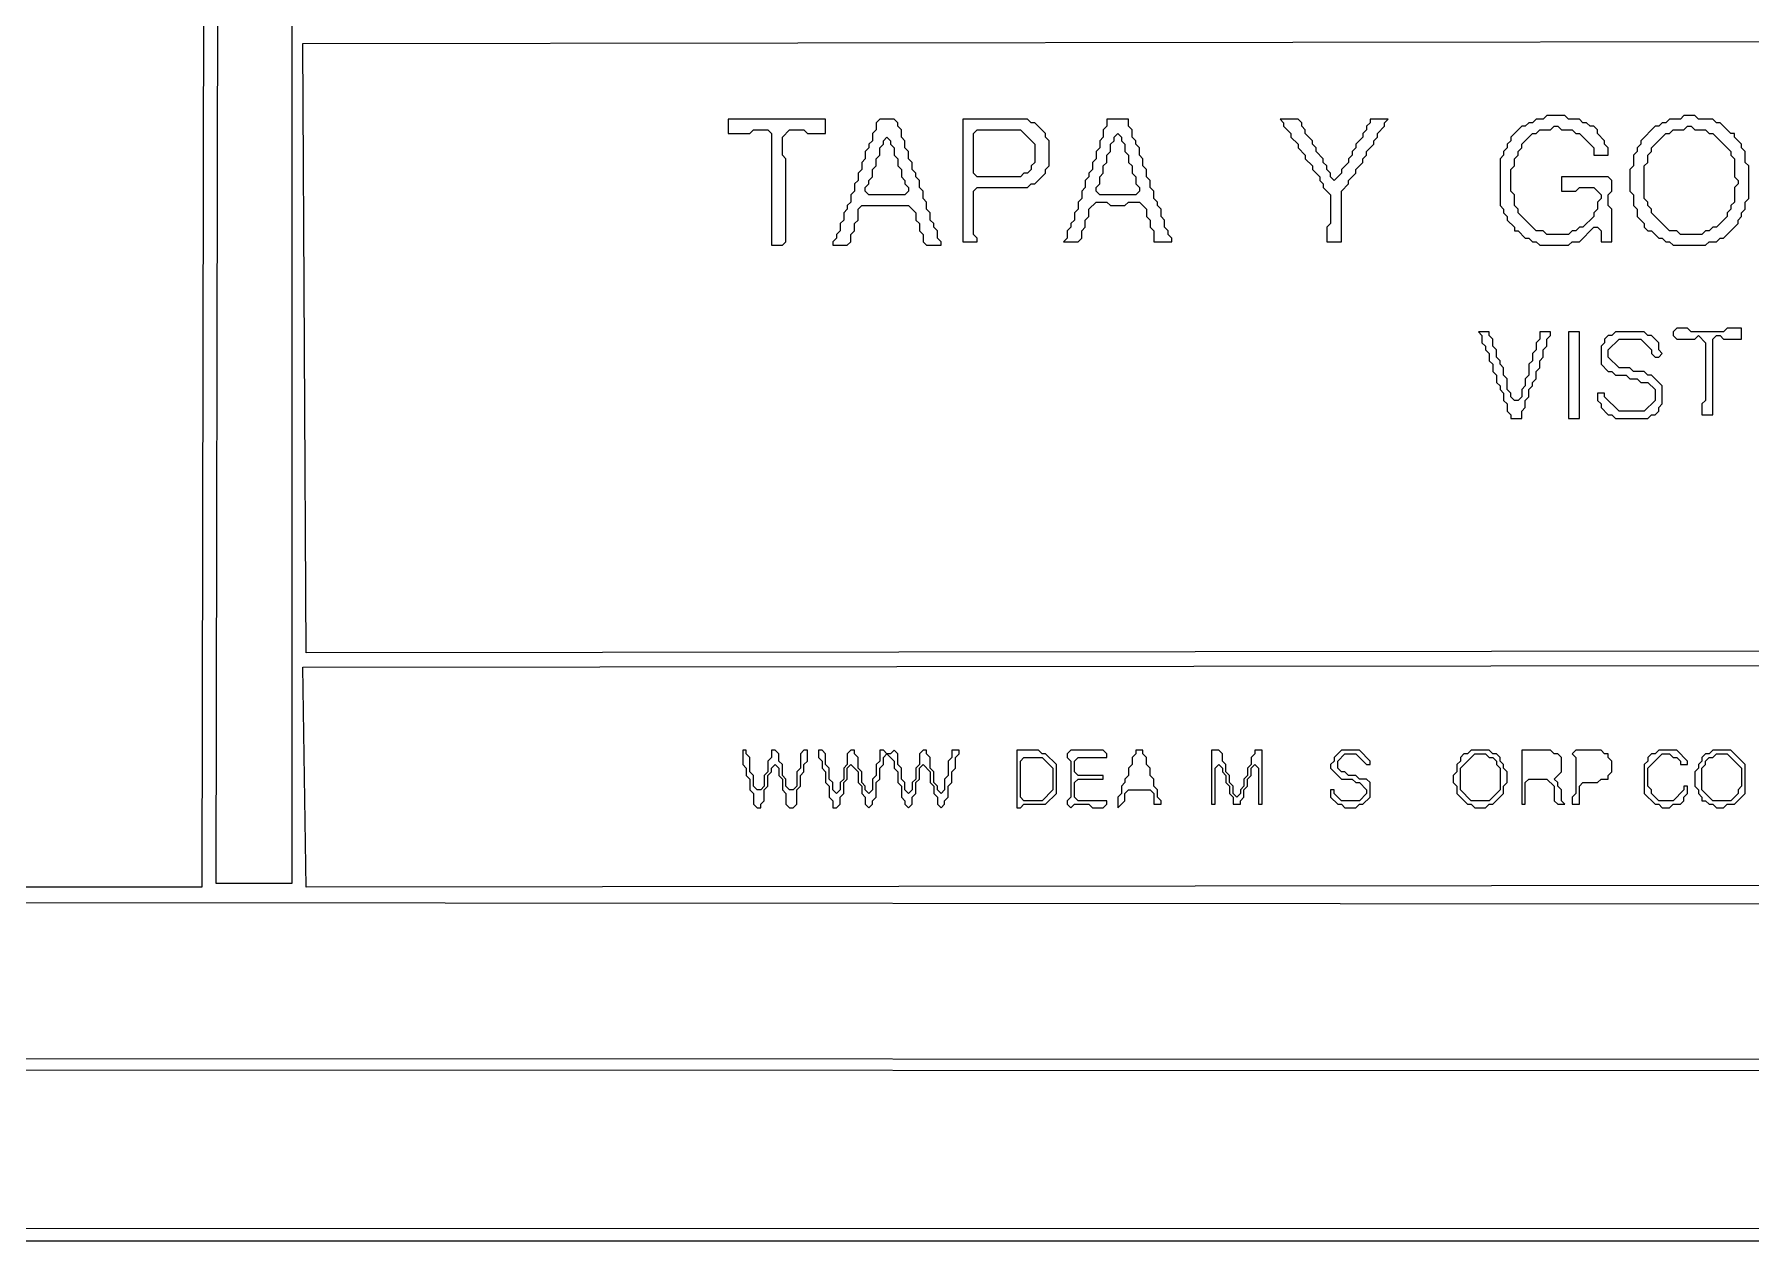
# Model space of a CAD drawing. Extents: x 17 to 323, y -435 to -5.
# Drawn here: x 201.36 to 248.95, y -434.9 to -401.45 of the extents above; entities that cross this region are included whole.
import ezdxf

# ---------------------------------------------------------------- set-up
doc = ezdxf.new("R2010")
doc.units = 0

msp = doc.modelspace()

# ---------------------------------------------------------------- linework, layer by layer
at = {"layer": 'CONTOURS'}
for p, q in [((206.1, -375), (206, -425.1)), ((206.4, -425), (206.5, -375.3)), ((208.5, -377.4), (208.5, -425)), ((208.8, -401.7), (291.3, -401.6)), ((208.9, -418.6), (208.8, -401.7)), ((220.6, -403.8), (220.6, -404.2)), ((223.3, -403.8), (220.6, -403.8)), ((223.3, -404.2), (223.3, -403.8)), ((224.8, -403.8), (224.7, -403.9)), ((224.7, -403.9), (224.7, -404.1)), ((225.2, -403.8), (224.8, -403.8)), ((225.3, -403.9), (225.2, -403.8)), ((225.3, -404), (225.3, -403.9)), ((225.4, -404.1), (225.3, -404)), ((228.9, -403.8), (227.1, -403.8)), ((227.1, -403.8), (227.1, -407.2)), ((229, -403.9), (228.9, -403.8)), ((229.1, -403.9), (229, -403.9)), ((229.4, -404.2), (229.1, -403.9)), ((231.1, -404), (231, -404.1)), ((231.1, -403.8), (231.1, -404)), ((231.7, -403.8), (231.1, -403.8)), ((231.7, -404), (231.7, -403.8)), ((231.8, -404.1), (231.7, -404)), ((235.9, -403.8), (236, -403.9)), ((236.4, -403.8), (235.9, -403.8)), ((236, -403.9), (236, -404)), ((236, -404), (236.2, -404.2)), ((236.5, -403.9), (236.4, -403.8)), ((236.5, -404), (236.5, -403.9)), ((236.6, -404.1), (236.5, -404)), ((238.4, -403.9), (238.3, -404)), ((238.3, -404), (238.3, -404.1)), ((238.9, -403.8), (238.4, -403.8)), ((238.4, -403.8), (238.4, -403.9)), ((238.6, -404.2), (238.8, -404)), ((238.8, -403.9), (238.9, -403.8)), ((238.8, -404), (238.8, -403.9)), ((242.6, -404), (242.3, -404.3)), ((242.7, -404), (242.6, -404)), ((242.8, -403.9), (242.7, -404)), ((242.9, -403.9), (242.8, -403.9)), ((243, -403.8), (242.9, -403.9)), ((243.2, -403.8), (243, -403.8)), ((243.3, -403.7), (243.2, -403.8)), ((243.8, -403.7), (243.3, -403.7)), ((243.4, -404.1), (243.5, -404)), ((243.5, -404), (243.6, -404)), ((243.6, -404), (243.7, -404.1)), ((243.9, -403.8), (243.8, -403.7)), ((244.2, -403.8), (243.9, -403.8)), ((244.3, -403.9), (244.2, -403.8)), ((244.4, -403.9), (244.3, -403.9)), ((244.5, -404), (244.4, -403.9)), ((244.6, -404), (244.5, -404)), ((244.7, -404.1), (244.6, -404)), ((246.3, -404), (245.9, -404.4)), ((246.4, -404), (246.3, -404)), ((246.5, -403.9), (246.4, -404)), ((246.6, -403.9), (246.5, -403.9)), ((246.7, -403.8), (246.6, -403.9)), ((247, -403.8), (246.7, -403.8)), ((247.1, -403.7), (247, -403.8)), ((247.4, -403.7), (247.1, -403.7)), ((247.1, -404.1), (247.2, -404)), ((247.2, -404), (247.3, -404)), ((247.3, -404), (247.4, -404.1)), ((247.5, -403.8), (247.4, -403.7)), ((247.9, -403.8), (247.5, -403.8)), ((248, -403.9), (247.9, -403.8)), ((248.1, -403.9), (248, -403.9)), ((248.4, -404.2), (248.1, -403.9)), ((220.6, -404.2), (221.2, -404.2)), ((221.2, -404.2), (221.3, -404.1)), ((221.3, -404.1), (221.7, -404.1)), ((221.7, -404.1), (221.8, -404.2)), ((221.8, -404.2), (221.8, -407.3)), ((222.1, -404.3), (222.3, -404.1)), ((222.1, -404.8), (222.1, -404.3)), ((222.3, -404.1), (222.7, -404.1)), ((222.7, -404.1), (222.8, -404.2)), ((222.8, -404.2), (223.3, -404.2)), ((224.6, -404.4), (224.5, -404.5)), ((224.5, -404.5), (224.5, -404.6)), ((224.7, -404.1), (224.6, -404.2)), ((224.6, -404.2), (224.6, -404.4)), ((224.8, -404.6), (224.9, -404.5)), ((224.9, -404.4), (225, -404.3)), ((224.9, -404.5), (224.9, -404.4)), ((225, -404.3), (225.1, -404.4)), ((225.1, -404.4), (225.1, -404.5)), ((225.1, -404.5), (225.2, -404.6)), ((225.4, -404.3), (225.4, -404.1)), ((225.5, -404.4), (225.4, -404.3)), ((225.5, -404.6), (225.5, -404.4)), ((227.4, -404.2), (227.5, -404.1)), ((227.4, -405.3), (227.4, -404.2)), ((227.5, -404.1), (228.7, -404.1)), ((228.7, -404.1), (229.1, -404.5)), ((229.1, -404.5), (229.1, -405)), ((229.4, -404.3), (229.4, -404.2)), ((229.5, -404.4), (229.4, -404.3)), ((229.5, -405.1), (229.5, -404.4)), ((231, -404.3), (230.9, -404.4)), ((230.9, -404.4), (230.9, -404.6)), ((231, -404.1), (231, -404.3)), ((231.2, -404.5), (231.3, -404.4)), ((231.2, -404.7), (231.2, -404.5)), ((231.3, -404.3), (231.4, -404.2)), ((231.3, -404.4), (231.3, -404.3)), ((231.4, -404.2), (231.5, -404.3)), ((231.5, -404.3), (231.5, -404.4)), ((231.5, -404.4), (231.6, -404.5)), ((231.6, -404.5), (231.6, -404.7)), ((231.8, -404.3), (231.8, -404.1)), ((231.9, -404.4), (231.8, -404.3)), ((231.9, -404.5), (231.9, -404.4)), ((232, -404.6), (231.9, -404.5)), ((236.2, -404.2), (236.2, -404.3)), ((236.2, -404.3), (236.4, -404.5)), ((236.4, -404.5), (236.4, -404.6)), ((236.6, -404.2), (236.6, -404.1)), ((236.8, -404.4), (236.6, -404.2)), ((236.8, -404.5), (236.8, -404.4)), ((236.9, -404.6), (236.8, -404.5)), ((238.2, -404.3), (238, -404.5)), ((238, -404.5), (238, -404.6)), ((238.3, -404.1), (238.2, -404.2)), ((238.2, -404.2), (238.2, -404.3)), ((238.3, -404.7), (238.5, -404.5)), ((238.5, -404.4), (238.6, -404.3)), ((238.5, -404.5), (238.5, -404.4)), ((238.6, -404.3), (238.6, -404.2)), ((242.3, -404.4), (242.2, -404.5)), ((242.2, -404.5), (242.2, -404.6)), ((242.3, -404.3), (242.3, -404.4)), ((242.6, -404.5), (242.9, -404.2)), ((242.6, -404.6), (242.6, -404.5)), ((242.9, -404.2), (243, -404.2)), ((243, -404.2), (243.1, -404.1)), ((243.1, -404.1), (243.4, -404.1)), ((243.7, -404.1), (244, -404.1)), ((244, -404.1), (244.1, -404.2)), ((244.1, -404.2), (244.2, -404.2)), ((244.2, -404.2), (244.6, -404.6)), ((244.7, -404.2), (244.7, -404.1)), ((244.9, -404.4), (244.7, -404.2)), ((244.9, -404.5), (244.9, -404.4)), ((245, -404.6), (244.9, -404.5)), ((245.9, -404.5), (245.8, -404.6)), ((245.9, -404.4), (245.9, -404.5)), ((246.2, -404.6), (246.6, -404.2)), ((246.6, -404.2), (246.7, -404.2)), ((246.7, -404.2), (246.8, -404.1)), ((246.8, -404.1), (247.1, -404.1)), ((247.4, -404.1), (247.7, -404.1)), ((247.7, -404.1), (247.8, -404.2)), ((247.8, -404.2), (247.9, -404.2)), ((247.9, -404.2), (248.4, -404.7)), ((248.5, -404.2), (248.4, -404.2)), ((248.5, -404.3), (248.5, -404.2)), ((248.7, -404.5), (248.5, -404.3)), ((248.7, -404.6), (248.7, -404.5)), ((222.2, -404.9), (222.1, -404.8)), ((222.2, -407.2), (222.2, -404.9)), ((224.4, -404.9), (224.3, -405)), ((224.3, -405), (224.3, -405.2)), ((224.5, -404.6), (224.4, -404.7)), ((224.4, -404.7), (224.4, -404.9)), ((224.7, -404.9), (224.8, -404.8)), ((224.7, -405.1), (224.7, -404.9)), ((224.8, -404.8), (224.8, -404.6)), ((225.2, -404.6), (225.2, -404.8)), ((225.2, -404.8), (225.3, -404.9)), ((225.3, -404.9), (225.3, -405.1)), ((225.6, -404.7), (225.5, -404.6)), ((225.6, -404.9), (225.6, -404.7)), ((225.7, -405), (225.6, -404.9)), ((225.7, -405.2), (225.7, -405)), ((229.1, -405), (229, -405.1)), ((230.8, -404.9), (230.7, -405)), ((230.7, -405), (230.7, -405.2)), ((230.9, -404.6), (230.8, -404.7)), ((230.8, -404.7), (230.8, -404.9)), ((231, -405.1), (231.1, -405)), ((231.1, -404.8), (231.2, -404.7)), ((231.1, -405), (231.1, -404.8)), ((231.6, -404.7), (231.7, -404.8)), ((231.7, -404.8), (231.7, -405)), ((231.7, -405), (231.8, -405.1)), ((232, -404.8), (232, -404.6)), ((232.1, -404.9), (232, -404.8)), ((232.1, -405.1), (232.1, -404.9)), ((236.4, -404.6), (236.6, -404.8)), ((236.6, -404.8), (236.6, -404.9)), ((236.6, -404.9), (236.8, -405.1)), ((236.9, -404.7), (236.9, -404.6)), ((237.1, -404.9), (236.9, -404.7)), ((237.1, -405), (237.1, -404.9)), ((237.2, -405.1), (237.1, -405)), ((237.8, -405), (237.6, -405.2)), ((237.9, -404.8), (237.8, -404.9)), ((237.8, -404.9), (237.8, -405)), ((238, -404.6), (237.9, -404.7)), ((237.9, -404.7), (237.9, -404.8)), ((238, -405.2), (238.2, -405)), ((238.2, -404.9), (238.3, -404.8)), ((238.2, -405), (238.2, -404.9)), ((238.3, -404.8), (238.3, -404.7)), ((242.1, -404.8), (242, -404.9)), ((242, -404.9), (242, -406.2)), ((242.2, -404.6), (242.1, -404.7)), ((242.1, -404.7), (242.1, -404.8)), ((242.4, -404.9), (242.5, -404.8)), ((242.4, -405.1), (242.4, -404.9)), ((242.5, -404.7), (242.6, -404.6)), ((242.5, -404.8), (242.5, -404.7)), ((244.6, -404.6), (244.6, -404.8)), ((244.6, -404.8), (245, -404.8)), ((245, -404.8), (245, -404.6)), ((245.8, -404.7), (245.7, -404.8)), ((245.7, -404.8), (245.7, -405.1)), ((245.8, -404.6), (245.8, -404.7)), ((246, -405.1), (246.1, -405)), ((246.1, -404.8), (246.2, -404.7)), ((246.1, -405), (246.1, -404.8)), ((246.2, -404.7), (246.2, -404.6)), ((248.4, -404.7), (248.4, -404.8)), ((248.4, -404.8), (248.5, -404.9)), ((248.5, -404.9), (248.5, -405.4)), ((248.8, -404.7), (248.7, -404.6)), ((248.8, -405), (248.8, -404.7)), ((248.9, -405.1), (248.8, -405)), ((224.3, -405.2), (224.2, -405.3)), ((224.2, -405.3), (224.2, -405.5)), ((224.5, -405.5), (224.6, -405.4)), ((224.6, -405.2), (224.7, -405.1)), ((224.6, -405.4), (224.6, -405.2)), ((225.3, -405.1), (225.4, -405.2)), ((225.4, -405.2), (225.4, -405.4)), ((225.4, -405.4), (225.5, -405.5)), ((225.8, -405.3), (225.7, -405.2)), ((225.8, -405.4), (225.8, -405.3)), ((225.9, -405.5), (225.8, -405.4)), ((227.5, -405.4), (227.4, -405.3)), ((228.7, -405.4), (227.5, -405.4)), ((228.8, -405.3), (228.7, -405.4)), ((228.9, -405.3), (228.8, -405.3)), ((229, -405.2), (228.9, -405.3)), ((229, -405.1), (229, -405.2)), ((229.1, -405.6), (229.4, -405.3)), ((229.4, -405.2), (229.5, -405.1)), ((229.4, -405.3), (229.4, -405.2)), ((230.6, -405.4), (230.5, -405.5)), ((230.7, -405.2), (230.6, -405.3)), ((230.6, -405.3), (230.6, -405.4)), ((230.9, -405.4), (231, -405.3)), ((230.9, -405.6), (230.9, -405.4)), ((231, -405.3), (231, -405.1)), ((231.8, -405.1), (231.8, -405.3)), ((231.8, -405.3), (231.9, -405.4)), ((231.9, -405.4), (231.9, -405.6)), ((232.2, -405.2), (232.1, -405.1)), ((232.2, -405.4), (232.2, -405.2)), ((232.3, -405.5), (232.2, -405.4)), ((236.8, -405.1), (236.8, -405.2)), ((236.8, -405.2), (237, -405.4)), ((237, -405.4), (237, -405.5)), ((237.2, -405.2), (237.2, -405.1)), ((237.3, -405.3), (237.2, -405.2)), ((237.3, -405.4), (237.3, -405.3)), ((237.4, -405.5), (237.3, -405.4)), ((237.6, -405.3), (237.4, -405.5)), ((237.6, -405.2), (237.6, -405.3)), ((237.8, -405.5), (238, -405.3)), ((238, -405.3), (238, -405.2)), ((242.3, -405.2), (242.4, -405.1)), ((242.3, -405.8), (242.3, -405.2)), ((245, -405.4), (243.7, -405.4)), ((243.7, -405.4), (243.7, -405.8)), ((245.1, -405.5), (245, -405.4)), ((245.7, -405.1), (245.6, -405.2)), ((245.6, -405.2), (245.6, -405.8)), ((246, -406), (246, -405.1)), ((248.5, -405.4), (248.6, -405.5)), ((248.9, -406), (248.9, -405.1)), ((224.1, -405.8), (224, -405.9)), ((224, -405.9), (224, -406.1)), ((224.2, -405.5), (224.1, -405.6)), ((224.1, -405.6), (224.1, -405.8)), ((224.4, -405.7), (224.5, -405.6)), ((224.4, -405.8), (224.4, -405.7)), ((224.5, -405.9), (224.4, -405.8)), ((224.5, -405.6), (224.5, -405.5)), ((225.5, -405.9), (224.5, -405.9)), ((225.5, -405.5), (225.5, -405.6)), ((225.5, -405.6), (225.6, -405.7)), ((225.6, -405.8), (225.5, -405.9)), ((225.6, -405.7), (225.6, -405.8)), ((225.9, -405.7), (225.9, -405.5)), ((226, -405.8), (225.9, -405.7)), ((226, -406), (226, -405.8)), ((227.4, -405.8), (227.5, -405.7)), ((227.4, -407), (227.4, -405.8)), ((227.5, -405.7), (228.9, -405.7)), ((228.9, -405.7), (229, -405.6)), ((229, -405.6), (229.1, -405.6)), ((230.5, -405.7), (230.4, -405.8)), ((230.4, -405.8), (230.4, -406)), ((230.5, -405.5), (230.5, -405.7)), ((230.8, -405.7), (230.9, -405.6)), ((230.8, -405.8), (230.8, -405.7)), ((230.9, -405.9), (230.8, -405.8)), ((231.9, -405.9), (230.9, -405.9)), ((231.9, -405.6), (232, -405.7)), ((232, -405.8), (231.9, -405.9)), ((232, -405.7), (232, -405.8)), ((232.3, -405.7), (232.3, -405.5)), ((232.4, -405.8), (232.3, -405.7)), ((232.4, -406), (232.4, -405.8)), ((237, -405.5), (237.1, -405.6)), ((237.1, -405.6), (237.1, -405.7)), ((237.1, -405.7), (237.3, -405.9)), ((237.3, -405.9), (237.3, -406.7)), ((237.6, -405.8), (237.8, -405.6)), ((237.6, -407.2), (237.6, -405.8)), ((237.8, -405.6), (237.8, -405.5)), ((242.4, -405.9), (242.3, -405.8)), ((242.4, -406.2), (242.4, -405.9)), ((243.7, -405.8), (244.1, -405.8)), ((244.1, -405.8), (244.2, -405.7)), ((244.2, -405.7), (244.6, -405.7)), ((244.6, -405.7), (244.8, -405.9)), ((244.8, -405.9), (244.8, -406)), ((245, -405.9), (245.1, -405.8)), ((245, -406.2), (245, -405.9)), ((245.1, -405.8), (245.1, -405.5)), ((245.6, -405.8), (245.7, -405.9)), ((245.7, -405.9), (245.7, -406.2)), ((248.6, -405.6), (248.5, -405.7)), ((248.5, -405.7), (248.5, -406.1)), ((248.6, -405.5), (248.6, -405.6)), ((223.9, -406.3), (223.8, -406.4)), ((223.8, -406.4), (223.8, -406.6)), ((224, -406.1), (223.9, -406.2)), ((223.9, -406.2), (223.9, -406.3)), ((224.2, -406.3), (224.3, -406.2)), ((224.2, -406.6), (224.2, -406.3)), ((224.3, -406.2), (225.6, -406.2)), ((225.6, -406.2), (225.8, -406.4)), ((225.8, -406.4), (225.8, -406.6)), ((226.1, -406.1), (226, -406)), ((226.1, -406.3), (226.1, -406.1)), ((226.2, -406.4), (226.1, -406.3)), ((226.2, -406.6), (226.2, -406.4)), ((230.3, -406.3), (230.2, -406.4)), ((230.2, -406.4), (230.2, -406.6)), ((230.4, -406), (230.3, -406.1)), ((230.3, -406.1), (230.3, -406.3)), ((230.6, -406.3), (230.8, -406.1)), ((230.6, -406.5), (230.6, -406.3)), ((230.8, -406.1), (231.1, -406.1)), ((231.1, -406.1), (231.2, -406.2)), ((231.2, -406.2), (231.6, -406.2)), ((231.6, -406.2), (231.7, -406.1)), ((231.7, -406.1), (232, -406.1)), ((232, -406.1), (232.2, -406.3)), ((232.2, -406.3), (232.2, -406.5)), ((232.5, -406.1), (232.4, -406)), ((232.5, -406.2), (232.5, -406.1)), ((232.6, -406.3), (232.5, -406.2)), ((232.6, -406.5), (232.6, -406.3)), ((242, -406.2), (242.1, -406.3)), ((242.1, -406.3), (242.1, -406.4)), ((242.1, -406.4), (242.2, -406.5)), ((242.5, -406.3), (242.4, -406.2)), ((242.5, -406.4), (242.5, -406.3)), ((243, -406.9), (242.5, -406.4)), ((244.7, -406.3), (244.6, -406.4)), ((244.6, -406.4), (244.6, -406.5)), ((244.8, -406), (244.7, -406.1)), ((244.7, -406.1), (244.7, -406.3)), ((245.1, -406.3), (245, -406.2)), ((245.1, -407.2), (245.1, -406.3)), ((245.7, -406.2), (245.8, -406.3)), ((245.8, -406.3), (245.8, -406.5)), ((246.1, -406.1), (246, -406)), ((246.1, -406.2), (246.1, -406.1)), ((246.2, -406.3), (246.1, -406.2)), ((246.2, -406.4), (246.2, -406.3)), ((246.7, -406.9), (246.2, -406.4)), ((248.4, -406.3), (248.3, -406.4)), ((248.3, -406.4), (248.3, -406.5)), ((248.5, -406.1), (248.4, -406.2)), ((248.4, -406.2), (248.4, -406.3)), ((248.7, -406.4), (248.8, -406.3)), ((248.7, -406.5), (248.7, -406.4)), ((248.8, -406.1), (248.9, -406)), ((248.8, -406.3), (248.8, -406.1)), ((223.7, -406.9), (223.6, -407)), ((223.8, -406.6), (223.7, -406.7)), ((223.7, -406.7), (223.7, -406.9)), ((224, -407), (224.1, -406.9)), ((224.1, -406.7), (224.2, -406.6)), ((224.1, -406.9), (224.1, -406.7)), ((225.8, -406.6), (225.9, -406.7)), ((225.9, -406.7), (225.9, -406.9)), ((225.9, -406.9), (226, -407)), ((226.3, -406.7), (226.2, -406.6)), ((226.3, -406.8), (226.3, -406.7)), ((226.4, -406.9), (226.3, -406.8)), ((226.4, -407.1), (226.4, -406.9)), ((230.1, -406.8), (230, -406.9)), ((230, -406.9), (230, -407.1)), ((230.2, -406.6), (230.1, -406.7)), ((230.1, -406.7), (230.1, -406.8)), ((230.4, -406.9), (230.5, -406.8)), ((230.4, -407.1), (230.4, -406.9)), ((230.5, -406.6), (230.6, -406.5)), ((230.5, -406.8), (230.5, -406.6)), ((232.2, -406.5), (232.3, -406.6)), ((232.3, -406.6), (232.3, -406.8)), ((232.3, -406.8), (232.4, -406.9)), ((232.4, -406.9), (232.4, -407.2)), ((232.7, -406.6), (232.6, -406.5)), ((232.7, -406.8), (232.7, -406.6)), ((232.8, -406.9), (232.7, -406.8)), ((232.8, -407), (232.8, -406.9)), ((237.3, -406.7), (237.2, -406.8)), ((237.2, -406.8), (237.2, -407.2)), ((242.2, -406.5), (242.2, -406.6)), ((242.2, -406.6), (242.4, -406.8)), ((242.4, -406.8), (242.4, -406.9)), ((242.4, -406.9), (242.5, -406.9)), ((242.5, -406.9), (242.7, -407.1)), ((243.2, -406.9), (243, -406.9)), ((243.3, -407), (243.2, -406.9)), ((244, -406.9), (243.9, -407)), ((244.1, -406.9), (244, -406.9)), ((244.2, -406.8), (244.1, -406.9)), ((244.2, -407.2), (244.6, -406.8)), ((244.3, -406.8), (244.2, -406.8)), ((244.6, -406.5), (244.3, -406.8)), ((244.6, -406.8), (244.7, -406.8)), ((244.7, -406.8), (244.8, -406.9)), ((244.8, -406.9), (244.8, -407.2)), ((245.8, -406.5), (246, -406.7)), ((246, -406.7), (246, -406.8)), ((246, -406.8), (246.1, -406.9)), ((246.1, -406.9), (246.2, -406.9)), ((246.2, -406.9), (246.4, -407.1)), ((246.9, -406.9), (246.7, -406.9)), ((247, -407), (246.9, -406.9)), ((247.7, -406.9), (247.6, -407)), ((247.8, -406.9), (247.7, -406.9)), ((247.9, -406.8), (247.8, -406.9)), ((248, -406.8), (247.9, -406.8)), ((248.3, -406.5), (248, -406.8)), ((248.2, -407.1), (248.6, -406.7)), ((248.6, -406.6), (248.7, -406.5)), ((248.6, -406.7), (248.6, -406.6)), ((221.8, -407.3), (222.1, -407.3)), ((222.1, -407.3), (222.2, -407.2)), ((223.6, -407.1), (223.5, -407.2)), ((223.5, -407.2), (223.5, -407.3)), ((223.5, -407.3), (223.9, -407.3)), ((223.6, -407), (223.6, -407.1)), ((223.9, -407.3), (224, -407.2)), ((224, -407.2), (224, -407)), ((226, -407), (226, -407.2)), ((226, -407.2), (226.1, -407.3)), ((226.1, -407.3), (226.5, -407.3)), ((226.5, -407.2), (226.4, -407.1)), ((226.5, -407.3), (226.5, -407.2)), ((227.1, -407.2), (227.5, -407.2)), ((227.5, -407.1), (227.4, -407)), ((227.5, -407.2), (227.5, -407.1)), ((230, -407.1), (229.9, -407.2)), ((229.9, -407.2), (230.3, -407.2)), ((230.3, -407.2), (230.4, -407.1)), ((232.4, -407.2), (232.9, -407.2)), ((232.9, -407.1), (232.8, -407)), ((232.9, -407.2), (232.9, -407.1)), ((237.2, -407.2), (237.6, -407.2)), ((242.7, -407.1), (242.8, -407.1)), ((242.8, -407.1), (242.9, -407.2)), ((242.9, -407.2), (243, -407.2)), ((243, -407.2), (243.1, -407.3)), ((243.1, -407.3), (243.9, -407.3)), ((243.9, -407), (243.3, -407)), ((243.9, -407.3), (244, -407.2)), ((244, -407.2), (244.2, -407.2)), ((244.8, -407.2), (245.1, -407.2)), ((246.4, -407.1), (246.5, -407.1)), ((246.5, -407.1), (246.6, -407.2)), ((246.6, -407.2), (246.7, -407.2)), ((246.7, -407.2), (246.8, -407.3)), ((246.8, -407.3), (247.7, -407.3)), ((247.6, -407), (247, -407)), ((247.7, -407.3), (247.8, -407.2)), ((247.8, -407.2), (248, -407.2)), ((248, -407.2), (248.1, -407.1)), ((248.1, -407.1), (248.2, -407.1)), ((241.4, -409.7), (241.5, -409.8)), ((241.7, -409.7), (241.4, -409.7)), ((241.7, -409.8), (241.7, -409.7)), ((243.4, -409.7), (243.1, -409.7)), ((243.1, -409.7), (243.1, -409.9)), ((243.4, -409.8), (243.4, -409.7)), ((243.9, -409.7), (243.9, -412.1)), ((244.2, -409.7), (243.9, -409.7)), ((244.2, -412.1), (244.2, -409.7)), ((245.2, -409.7), (245.1, -409.8)), ((246, -409.7), (245.2, -409.7)), ((246.1, -409.8), (246, -409.7)), ((246.9, -409.6), (246.8, -409.7)), ((246.8, -409.7), (246.8, -409.8)), ((247.2, -409.6), (246.9, -409.6)), ((247.3, -409.7), (247.2, -409.6)), ((248.2, -409.7), (247.3, -409.7)), ((248.3, -409.6), (248.2, -409.7)), ((248.7, -409.6), (248.3, -409.6)), ((248.7, -409.9), (248.7, -409.6)), ((241.5, -409.8), (241.5, -410)), ((241.5, -410), (241.6, -410.1)), ((241.6, -410.1), (241.6, -410.2)), ((241.6, -410.2), (241.7, -410.3)), ((241.8, -409.9), (241.7, -409.8)), ((241.8, -410.1), (241.8, -409.9)), ((241.9, -410.2), (241.8, -410.1)), ((241.9, -410.4), (241.9, -410.2)), ((243, -410.2), (242.9, -410.3)), ((243.1, -409.9), (243, -410)), ((243, -410), (243, -410.2)), ((243.2, -410.2), (243.3, -410.1)), ((243.2, -410.4), (243.2, -410.2)), ((243.3, -409.9), (243.4, -409.8)), ((243.3, -410.1), (243.3, -409.9)), ((244.9, -410), (244.8, -410.1)), ((244.8, -410.1), (244.8, -410.6)), ((245, -409.8), (244.9, -409.9)), ((244.9, -409.9), (244.9, -410)), ((245.1, -409.8), (245, -409.8)), ((245, -410.2), (245.3, -409.9)), ((245, -410.4), (245, -410.2)), ((245.3, -409.9), (245.9, -409.9)), ((245.9, -409.9), (246.2, -410.2)), ((246.2, -409.8), (246.1, -409.8)), ((246.4, -410), (246.2, -409.8)), ((246.2, -410.2), (246.2, -410.3)), ((246.4, -410.2), (246.4, -410)), ((246.5, -410.3), (246.4, -410.2)), ((246.8, -409.8), (246.9, -409.9)), ((246.9, -409.9), (247.4, -409.9)), ((247.4, -409.9), (247.5, -409.8)), ((247.5, -409.8), (247.7, -410)), ((247.7, -410), (247.7, -411.6)), ((247.9, -409.9), (248, -409.8)), ((247.9, -412), (247.9, -409.9)), ((248, -409.8), (248.1, -409.8)), ((248.1, -409.8), (248.2, -409.9)), ((248.2, -409.9), (248.7, -409.9)), ((241.7, -410.3), (241.7, -410.5)), ((241.7, -410.5), (241.8, -410.6)), ((241.8, -410.6), (241.8, -410.8)), ((242, -410.5), (241.9, -410.4)), ((242, -410.6), (242, -410.5)), ((242.1, -410.7), (242, -410.6)), ((242.1, -410.9), (242.1, -410.7)), ((242.9, -410.5), (242.8, -410.6)), ((242.8, -410.6), (242.8, -410.9)), ((242.9, -410.3), (242.9, -410.5)), ((243, -410.8), (243.1, -410.7)), ((243.1, -410.5), (243.2, -410.4)), ((243.1, -410.7), (243.1, -410.5)), ((244.8, -410.6), (245, -410.8)), ((245.3, -410.7), (245, -410.4)), ((245.6, -410.7), (245.3, -410.7)), ((245.7, -410.8), (245.6, -410.7)), ((246.2, -410.3), (246.3, -410.4)), ((246.3, -410.4), (246.4, -410.4)), ((246.4, -410.4), (246.5, -410.3)), ((241.8, -410.8), (241.9, -410.9)), ((241.9, -410.9), (241.9, -411.1)), ((241.9, -411.1), (242, -411.2)), ((242.2, -411), (242.1, -410.9)), ((242.2, -411.3), (242.2, -411)), ((242.8, -410.9), (242.7, -411)), ((242.7, -411), (242.7, -411.2)), ((242.9, -411.1), (243, -411)), ((242.9, -411.2), (242.9, -411.1)), ((243, -411), (243, -410.8)), ((245, -410.8), (245.1, -410.8)), ((245.1, -410.8), (245.2, -410.9)), ((245.2, -410.9), (245.5, -410.9)), ((245.5, -410.9), (245.6, -411)), ((245.6, -411), (245.8, -411)), ((246, -410.8), (245.7, -410.8)), ((245.8, -411), (245.9, -411.1)), ((245.9, -411.1), (246.1, -411.1)), ((246.1, -410.9), (246, -410.8)), ((246.2, -410.9), (246.1, -410.9)), ((246.1, -411.1), (246.3, -411.3)), ((246.5, -411.2), (246.2, -410.9)), ((242, -411.2), (242, -411.3)), ((242, -411.3), (242.1, -411.4)), ((242.1, -411.4), (242.1, -411.6)), ((242.1, -411.6), (242.2, -411.7)), ((242.3, -411.4), (242.2, -411.3)), ((242.3, -411.5), (242.3, -411.4)), ((242.4, -411.6), (242.3, -411.5)), ((242.5, -411.6), (242.4, -411.6)), ((242.6, -411.5), (242.5, -411.6)), ((242.7, -411.2), (242.6, -411.3)), ((242.6, -411.3), (242.6, -411.5)), ((242.7, -411.6), (242.8, -411.5)), ((242.7, -411.8), (242.7, -411.6)), ((242.8, -411.3), (242.9, -411.2)), ((242.8, -411.5), (242.8, -411.3)), ((244.9, -411.4), (244.7, -411.4)), ((244.7, -411.4), (244.7, -411.6)), ((244.7, -411.6), (244.8, -411.7)), ((244.9, -411.5), (244.9, -411.4)), ((245.3, -411.9), (244.9, -411.5)), ((246.3, -411.6), (246, -411.9)), ((246.3, -411.3), (246.3, -411.6)), ((246.5, -411.7), (246.5, -411.2)), ((247.7, -411.6), (247.6, -411.7)), ((242.2, -411.7), (242.2, -411.9)), ((242.2, -411.9), (242.3, -412)), ((242.3, -412), (242.3, -412.1)), ((242.3, -412.1), (242.6, -412.1)), ((242.6, -411.9), (242.7, -411.8)), ((242.6, -412.1), (242.6, -411.9)), ((243.9, -412.1), (244.2, -412.1)), ((244.8, -411.7), (244.8, -411.8)), ((244.8, -411.8), (245, -412)), ((245, -412), (245.1, -412)), ((245.1, -412), (245.2, -412.1)), ((245.2, -412.1), (246.1, -412.1)), ((246, -411.9), (245.3, -411.9)), ((246.1, -412.1), (246.2, -412)), ((246.2, -412), (246.3, -412)), ((246.3, -412), (246.4, -411.9)), ((246.4, -411.8), (246.5, -411.7)), ((246.4, -411.9), (246.4, -411.8)), ((247.6, -411.7), (247.6, -412)), ((247.6, -412), (247.9, -412)), ((291.4, -418.5), (208.9, -418.6)), ((208.8, -419), (291.3, -418.9)), ((208.9, -425.1), (208.8, -419)), ((221, -421.3), (221, -421.7)), ((221.1, -421.3), (221, -421.3)), ((221.1, -421.4), (221.1, -421.3)), ((221.2, -421.5), (221.1, -421.4)), ((221.2, -421.9), (221.2, -421.5)), ((221.8, -421.5), (221.7, -421.6)), ((221.7, -421.6), (221.7, -421.9)), ((221.9, -421.3), (221.8, -421.3)), ((221.8, -421.3), (221.8, -421.5)), ((222, -421.4), (221.9, -421.3)), ((222, -421.6), (222, -421.4)), ((222.1, -421.7), (222, -421.6)), ((222.7, -421.3), (222.6, -421.4)), ((222.6, -421.4), (222.6, -421.8)), ((222.8, -421.3), (222.7, -421.3)), ((222.7, -421.7), (222.8, -421.6)), ((222.8, -421.6), (222.8, -421.3)), ((223.1, -421.3), (223.1, -421.5)), ((223.2, -421.3), (223.1, -421.3)), ((223.1, -421.5), (223.2, -421.6)), ((223.3, -421.4), (223.2, -421.3)), ((223.2, -421.6), (223.2, -421.8)), ((223.3, -421.7), (223.3, -421.4)), ((224, -421.3), (223.9, -421.4)), ((223.9, -421.4), (223.9, -421.7)), ((224.1, -421.3), (224, -421.3)), ((224.1, -421.4), (224.1, -421.3)), ((224.2, -421.5), (224.1, -421.4)), ((224.2, -421.8), (224.2, -421.5)), ((224.8, -421.6), (224.7, -421.7)), ((224.9, -421.3), (224.8, -421.3)), ((224.8, -421.3), (224.8, -421.6)), ((225, -421.4), (224.9, -421.3)), ((224.9, -421.5), (225, -421.4)), ((224.9, -421.7), (224.9, -421.5)), ((225, -421.4), (225.2, -421.6)), ((225.1, -421.4), (225, -421.4)), ((225.2, -421.3), (225.1, -421.4)), ((225.3, -421.4), (225.2, -421.3)), ((225.2, -421.6), (225.2, -421.8)), ((225.3, -421.7), (225.3, -421.4)), ((226, -421.3), (225.9, -421.4)), ((225.9, -421.4), (225.9, -421.7)), ((226.1, -421.3), (226, -421.3)), ((226.1, -421.4), (226.1, -421.3)), ((226.2, -421.5), (226.1, -421.4)), ((226.2, -421.8), (226.2, -421.5)), ((226.8, -421.5), (226.7, -421.6)), ((226.7, -421.6), (226.7, -422)), ((227, -421.3), (226.8, -421.3)), ((226.8, -421.3), (226.8, -421.5)), ((226.9, -421.5), (227, -421.4)), ((226.9, -421.8), (226.9, -421.5)), ((227, -421.4), (227, -421.3)), ((228.6, -421.3), (228.6, -422.9)), ((229.2, -421.3), (228.6, -421.3)), ((228.7, -421.6), (228.8, -421.5)), ((228.7, -422.6), (228.7, -421.6)), ((228.8, -421.5), (229.3, -421.5)), ((229.3, -421.4), (229.2, -421.3)), ((229.4, -421.4), (229.3, -421.4)), ((229.3, -421.5), (229.6, -421.8)), ((229.7, -421.7), (229.4, -421.4)), ((230.1, -421.3), (230, -421.4)), ((230, -421.4), (230, -421.5)), ((230, -421.5), (230.1, -421.6)), ((231, -421.3), (230.1, -421.3)), ((230.1, -421.6), (230.1, -422.6)), ((230.2, -421.6), (230.3, -421.5)), ((230.2, -421.9), (230.2, -421.6)), ((230.3, -421.5), (231.1, -421.5)), ((231.1, -421.4), (231, -421.3)), ((231.1, -421.5), (231.1, -421.4)), ((231.9, -421.4), (231.8, -421.5)), ((231.8, -421.5), (231.8, -421.7)), ((232.1, -421.3), (231.9, -421.3)), ((231.9, -421.3), (231.9, -421.4)), ((232.1, -421.4), (232.1, -421.3)), ((232.2, -421.5), (232.1, -421.4)), ((232.2, -421.7), (232.2, -421.5)), ((234, -421.3), (234, -422.8)), ((234.2, -421.3), (234, -421.3)), ((234.3, -421.4), (234.2, -421.3)), ((234.3, -421.6), (234.3, -421.4)), ((234.4, -421.7), (234.3, -421.6)), ((235.2, -421.4), (235.1, -421.5)), ((235.1, -421.5), (235.1, -421.7)), ((235.4, -421.3), (235.2, -421.3)), ((235.2, -421.3), (235.2, -421.4)), ((235.4, -422.8), (235.4, -421.3)), ((237.4, -421.6), (237.3, -421.7)), ((237.6, -421.3), (237.4, -421.5)), ((237.4, -421.5), (237.4, -421.6)), ((237.5, -421.6), (237.7, -421.4)), ((237.5, -421.8), (237.5, -421.6)), ((238.1, -421.3), (237.6, -421.3)), ((237.7, -421.4), (238, -421.4)), ((238, -421.4), (238.3, -421.7)), ((238.4, -421.6), (238.1, -421.3)), ((238.4, -421.7), (238.4, -421.6)), ((240.9, -421.6), (240.8, -421.7)), ((240.9, -421.8), (241.3, -421.4)), ((241, -421.4), (240.9, -421.5)), ((240.9, -421.5), (240.9, -421.6)), ((241.1, -421.4), (241, -421.4)), ((241.2, -421.3), (241.1, -421.4)), ((241.7, -421.3), (241.2, -421.3)), ((241.3, -421.4), (241.6, -421.4)), ((241.6, -421.4), (241.7, -421.5)), ((241.8, -421.4), (241.7, -421.3)), ((241.7, -421.5), (241.8, -421.5)), ((241.9, -421.4), (241.8, -421.4)), ((241.8, -421.5), (241.9, -421.6)), ((242, -421.5), (241.9, -421.4)), ((241.9, -421.6), (241.9, -421.7)), ((242, -421.6), (242, -421.5)), ((242.1, -421.7), (242, -421.6)), ((242.6, -421.3), (242.6, -422.8)), ((243.4, -421.3), (242.6, -421.3)), ((243.5, -421.4), (243.4, -421.3)), ((243.6, -421.4), (243.5, -421.4)), ((243.7, -421.5), (243.6, -421.4)), ((243.7, -421.9), (243.7, -421.5)), ((244.1, -421.3), (244, -421.4)), ((244, -421.4), (244.1, -421.5)), ((244.8, -421.3), (244.1, -421.3)), ((244.1, -421.5), (244.1, -422.5)), ((244.9, -421.4), (244.8, -421.3)), ((245, -421.4), (244.9, -421.4)), ((245, -421.5), (245, -421.4)), ((245.1, -421.6), (245, -421.5)), ((245.1, -421.9), (245.1, -421.6)), ((246.1, -421.6), (246, -421.7)), ((246.2, -421.4), (246.1, -421.5)), ((246.1, -421.8), (246.5, -421.4)), ((246.1, -421.5), (246.1, -421.6)), ((246.3, -421.4), (246.2, -421.4)), ((246.4, -421.3), (246.3, -421.4)), ((246.9, -421.3), (246.4, -421.3)), ((246.5, -421.4), (246.7, -421.4)), ((246.7, -421.4), (246.8, -421.5)), ((246.8, -421.5), (246.9, -421.5)), ((247.2, -421.6), (246.9, -421.3)), ((246.9, -421.5), (247, -421.6)), ((247, -421.6), (247, -421.7)), ((247.2, -421.7), (247.2, -421.6)), ((247.6, -421.6), (247.5, -421.7)), ((247.7, -421.4), (247.6, -421.5)), ((247.6, -421.5), (247.6, -421.6)), ((247.8, -421.4), (247.7, -421.4)), ((247.7, -421.6), (247.8, -421.5)), ((247.7, -421.7), (247.7, -421.6)), ((247.9, -421.3), (247.8, -421.4)), ((247.8, -421.5), (247.9, -421.5)), ((248.4, -421.3), (247.9, -421.3)), ((247.9, -421.5), (248, -421.4)), ((248, -421.4), (248.3, -421.4)), ((248.3, -421.4), (248.7, -421.8)), ((248.8, -421.7), (248.4, -421.3)), ((221, -421.7), (221.1, -421.8)), ((221.1, -421.8), (221.1, -422)), ((221.1, -422), (221.2, -422.1)), ((221.3, -422), (221.2, -421.9)), ((221.2, -422.1), (221.2, -422.4)), ((221.3, -422.3), (221.3, -422)), ((221.7, -421.9), (221.6, -422)), ((221.6, -422), (221.6, -422.3)), ((221.7, -422), (221.8, -421.9)), ((221.7, -422.3), (221.7, -422)), ((221.8, -421.8), (221.9, -421.7)), ((221.8, -421.9), (221.8, -421.8)), ((221.9, -421.7), (222, -421.8)), ((222, -421.8), (222, -422)), ((222, -422), (222.1, -422.1)), ((222.1, -422), (222.1, -421.7)), ((222.2, -422.1), (222.1, -422)), ((222.1, -422.1), (222.1, -422.4)), ((222.2, -422.3), (222.2, -422.1)), ((222.6, -421.8), (222.5, -421.9)), ((222.5, -421.9), (222.5, -422.3)), ((222.6, -422), (222.7, -421.9)), ((222.6, -422.3), (222.6, -422)), ((222.7, -421.9), (222.7, -421.7)), ((223.2, -421.8), (223.3, -421.9)), ((223.4, -421.8), (223.3, -421.7)), ((223.3, -421.9), (223.3, -422.2)), ((223.4, -422.1), (223.4, -421.8)), ((223.5, -422.2), (223.4, -422.1)), ((223.8, -422.1), (223.7, -422.2)), ((223.9, -421.7), (223.8, -421.8)), ((223.8, -421.8), (223.8, -422.1)), ((223.8, -422.2), (223.9, -422.1)), ((223.9, -421.8), (224, -421.7)), ((223.9, -422.1), (223.9, -421.8)), ((224, -421.7), (224.2, -421.9)), ((224.3, -421.9), (224.2, -421.8)), ((224.2, -421.9), (224.2, -422.2)), ((224.3, -422.2), (224.3, -421.9)), ((224.7, -422), (224.6, -422.1)), ((224.6, -422.1), (224.6, -422.4)), ((224.7, -421.7), (224.7, -422)), ((224.7, -422.2), (224.8, -422.1)), ((224.8, -421.8), (224.9, -421.7)), ((224.8, -422.1), (224.8, -421.8)), ((225.2, -421.8), (225.3, -421.9)), ((225.4, -421.8), (225.3, -421.7)), ((225.3, -421.9), (225.3, -422.2)), ((225.4, -422.1), (225.4, -421.8)), ((225.5, -422.2), (225.4, -422.1)), ((225.8, -422.1), (225.7, -422.2)), ((225.9, -421.7), (225.8, -421.8)), ((225.8, -421.8), (225.8, -422.1)), ((225.8, -422.2), (225.9, -422.1)), ((225.9, -421.8), (226, -421.7)), ((225.9, -422.1), (225.9, -421.8)), ((226, -421.7), (226.2, -421.9)), ((226.3, -421.9), (226.2, -421.8)), ((226.2, -421.9), (226.2, -422.2)), ((226.3, -422.2), (226.3, -421.9)), ((226.7, -422), (226.6, -422.1)), ((226.6, -422.1), (226.6, -422.4)), ((226.8, -421.9), (226.9, -421.8)), ((226.8, -422.2), (226.8, -421.9)), ((229.6, -421.8), (229.6, -422.4)), ((229.7, -422.5), (229.7, -421.7)), ((230.3, -422), (230.2, -421.9)), ((230.2, -422.2), (230.3, -422.1)), ((231, -422), (230.3, -422)), ((230.3, -422.1), (231, -422.1)), ((231, -422.1), (231, -422)), ((231.7, -422), (231.6, -422.1)), ((231.6, -422.1), (231.6, -422.2)), ((231.8, -421.7), (231.7, -421.8)), ((231.7, -421.8), (231.7, -422)), ((232.3, -421.8), (232.2, -421.7)), ((232.3, -422), (232.3, -421.8)), ((232.4, -422.1), (232.3, -422)), ((232.4, -422.3), (232.4, -422.1)), ((234.1, -421.8), (234.2, -421.7)), ((234.1, -422.8), (234.1, -421.8)), ((234.2, -421.7), (234.3, -421.8)), ((234.3, -421.8), (234.3, -421.9)), ((234.3, -421.9), (234.4, -422)), ((234.4, -421.9), (234.4, -421.7)), ((234.5, -422), (234.4, -421.9)), ((234.4, -422), (234.4, -422.2)), ((234.5, -422.2), (234.5, -422)), ((235, -422), (234.9, -422.1)), ((234.9, -422.1), (234.9, -422.3)), ((235.1, -421.7), (235, -421.8)), ((235, -421.8), (235, -422)), ((235, -422.1), (235.1, -422)), ((235, -422.3), (235, -422.1)), ((235.1, -421.8), (235.2, -421.7)), ((235.1, -422), (235.1, -421.8)), ((235.2, -421.7), (235.3, -421.8)), ((235.3, -421.8), (235.3, -422.8)), ((237.3, -421.7), (237.3, -421.8)), ((237.3, -421.8), (237.6, -422.1)), ((237.6, -421.9), (237.5, -421.8)), ((237.7, -421.9), (237.6, -421.9)), ((237.6, -422.1), (237.9, -422.1)), ((237.8, -422), (237.7, -421.9)), ((238, -422), (237.8, -422)), ((237.9, -422.1), (238, -422.2)), ((238.1, -422.1), (238, -422)), ((238.3, -422.1), (238.1, -422.1)), ((238.3, -421.7), (238.4, -421.7)), ((238.4, -422.2), (238.3, -422.1)), ((240.8, -421.9), (240.7, -422)), ((240.7, -422), (240.7, -422.2)), ((240.8, -421.7), (240.8, -421.9)), ((240.9, -422.4), (240.9, -421.8)), ((241.9, -421.7), (242, -421.8)), ((242, -421.8), (242, -422.4)), ((242.1, -421.8), (242.1, -421.7)), ((242.2, -421.9), (242.1, -421.8)), ((242.2, -422.2), (242.2, -421.9)), ((242.7, -422.2), (242.8, -422.1)), ((242.8, -422.1), (243.3, -422.1)), ((243.3, -422.1), (243.5, -422.3)), ((243.5, -422.1), (243.7, -421.9)), ((243.6, -422.2), (243.5, -422.1)), ((244.7, -422.2), (244.8, -422.1)), ((244.8, -422.1), (245, -422.1)), ((245, -422), (245.1, -421.9)), ((245, -422.1), (245, -422)), ((246, -421.7), (246, -422.5)), ((246.1, -422.3), (246.1, -421.8)), ((247, -421.7), (247.2, -421.7)), ((247.5, -421.8), (247.4, -421.9)), ((247.4, -421.9), (247.4, -422.3)), ((247.5, -421.7), (247.5, -421.8)), ((247.6, -421.8), (247.7, -421.7)), ((247.6, -422.4), (247.6, -421.8)), ((248.7, -421.8), (248.7, -422.3)), ((248.8, -422.5), (248.8, -421.7)), ((221.2, -422.4), (221.3, -422.5)), ((221.4, -422.4), (221.3, -422.3)), ((221.3, -422.5), (221.3, -422.8)), ((221.5, -422.4), (221.4, -422.4)), ((221.6, -422.3), (221.5, -422.4)), ((221.6, -422.4), (221.7, -422.3)), ((221.6, -422.7), (221.6, -422.4)), ((222.1, -422.4), (222.2, -422.5)), ((222.3, -422.4), (222.2, -422.3)), ((222.2, -422.5), (222.2, -422.8)), ((222.4, -422.4), (222.3, -422.4)), ((222.5, -422.3), (222.4, -422.4)), ((222.5, -422.4), (222.6, -422.3)), ((222.5, -422.8), (222.5, -422.4)), ((223.3, -422.2), (223.4, -422.3)), ((223.4, -422.3), (223.4, -422.6)), ((223.4, -422.6), (223.5, -422.7)), ((223.5, -422.4), (223.5, -422.2)), ((223.6, -422.5), (223.5, -422.4)), ((223.7, -422.4), (223.6, -422.5)), ((223.7, -422.2), (223.7, -422.4)), ((223.7, -422.6), (223.8, -422.5)), ((223.7, -422.8), (223.7, -422.6)), ((223.8, -422.5), (223.8, -422.2)), ((224.2, -422.2), (224.3, -422.3)), ((224.4, -422.3), (224.3, -422.2)), ((224.3, -422.3), (224.3, -422.5)), ((224.3, -422.5), (224.4, -422.6)), ((224.4, -422.4), (224.4, -422.3)), ((224.5, -422.5), (224.4, -422.4)), ((224.4, -422.6), (224.4, -422.8)), ((224.6, -422.4), (224.5, -422.5)), ((224.6, -422.7), (224.7, -422.6)), ((224.7, -422.6), (224.7, -422.2)), ((225.3, -422.2), (225.4, -422.3)), ((225.4, -422.3), (225.4, -422.6)), ((225.4, -422.6), (225.5, -422.7)), ((225.5, -422.4), (225.5, -422.2)), ((225.6, -422.5), (225.5, -422.4)), ((225.7, -422.4), (225.6, -422.5)), ((225.7, -422.2), (225.7, -422.4)), ((225.7, -422.6), (225.8, -422.5)), ((225.7, -422.8), (225.7, -422.6)), ((225.8, -422.5), (225.8, -422.2)), ((226.2, -422.2), (226.3, -422.3)), ((226.4, -422.3), (226.3, -422.2)), ((226.3, -422.3), (226.3, -422.5)), ((226.3, -422.5), (226.4, -422.6)), ((226.4, -422.4), (226.4, -422.3)), ((226.5, -422.5), (226.4, -422.4)), ((226.4, -422.6), (226.4, -422.8)), ((226.6, -422.4), (226.5, -422.5)), ((226.6, -422.7), (226.7, -422.6)), ((226.7, -422.3), (226.8, -422.2)), ((226.7, -422.6), (226.7, -422.3)), ((228.8, -422.7), (228.7, -422.6)), ((229.6, -422.4), (229.3, -422.7)), ((229.4, -422.8), (229.7, -422.5)), ((230.1, -422.6), (230, -422.7)), ((230.2, -422.6), (230.2, -422.2)), ((230.3, -422.7), (230.2, -422.6)), ((231.5, -422.5), (231.4, -422.6)), ((231.4, -422.6), (231.4, -422.9)), ((231.6, -422.2), (231.5, -422.3)), ((231.5, -422.3), (231.5, -422.5)), ((231.6, -422.5), (231.7, -422.4)), ((231.6, -422.7), (231.6, -422.5)), ((231.7, -422.4), (232.3, -422.4)), ((232.3, -422.4), (232.4, -422.5)), ((232.5, -422.4), (232.4, -422.3)), ((232.4, -422.5), (232.4, -422.8)), ((232.5, -422.6), (232.5, -422.4)), ((232.6, -422.7), (232.5, -422.6)), ((234.4, -422.2), (234.5, -422.3)), ((234.6, -422.3), (234.5, -422.2)), ((234.5, -422.3), (234.5, -422.5)), ((234.5, -422.5), (234.6, -422.6)), ((234.6, -422.5), (234.6, -422.3)), ((234.7, -422.6), (234.6, -422.5)), ((234.6, -422.6), (234.6, -422.8)), ((234.8, -422.5), (234.7, -422.6)), ((234.9, -422.3), (234.8, -422.4)), ((234.8, -422.4), (234.8, -422.5)), ((234.8, -422.7), (234.9, -422.6)), ((234.9, -422.4), (235, -422.3)), ((234.9, -422.6), (234.9, -422.4)), ((237.4, -422.4), (237.3, -422.4)), ((237.3, -422.4), (237.3, -422.6)), ((237.3, -422.6), (237.5, -422.8)), ((237.4, -422.5), (237.4, -422.4)), ((237.6, -422.7), (237.4, -422.5)), ((238, -422.2), (238.1, -422.2)), ((238.1, -422.2), (238.3, -422.4)), ((238.3, -422.5), (238.1, -422.7)), ((238.2, -422.8), (238.4, -422.6)), ((238.3, -422.4), (238.3, -422.5)), ((238.4, -422.6), (238.4, -422.2)), ((240.7, -422.2), (240.8, -422.3)), ((240.8, -422.3), (240.8, -422.5)), ((240.8, -422.5), (241.1, -422.8)), ((241.2, -422.7), (240.9, -422.4)), ((242, -422.4), (241.7, -422.7)), ((241.8, -422.8), (242.1, -422.5)), ((242.1, -422.3), (242.2, -422.2)), ((242.1, -422.5), (242.1, -422.3)), ((242.7, -422.8), (242.7, -422.2)), ((243.5, -422.3), (243.5, -422.7)), ((243.6, -422.3), (243.6, -422.2)), ((243.7, -422.4), (243.6, -422.3)), ((243.7, -422.7), (243.7, -422.4)), ((244.1, -422.5), (244, -422.6)), ((244, -422.6), (244, -422.8)), ((244.2, -422.3), (244.3, -422.2)), ((244.2, -422.8), (244.2, -422.3)), ((244.3, -422.2), (244.7, -422.2)), ((246, -422.5), (246.3, -422.8)), ((246.2, -422.4), (246.1, -422.3)), ((246.2, -422.5), (246.2, -422.4)), ((246.4, -422.7), (246.2, -422.5)), ((247.1, -422.4), (246.8, -422.7)), ((247.2, -422.3), (247.1, -422.3)), ((247.1, -422.3), (247.1, -422.4)), ((247.1, -422.6), (247.2, -422.5)), ((247.1, -422.7), (247.1, -422.6)), ((247.2, -422.5), (247.2, -422.3)), ((247.4, -422.3), (247.5, -422.4)), ((247.5, -422.4), (247.5, -422.5)), ((247.5, -422.5), (247.6, -422.6)), ((247.9, -422.7), (247.6, -422.4)), ((247.6, -422.6), (247.6, -422.7)), ((248.6, -422.5), (248.4, -422.7)), ((248.5, -422.8), (248.8, -422.5)), ((248.7, -422.3), (248.6, -422.4)), ((248.6, -422.4), (248.6, -422.5)), ((221.3, -422.8), (221.4, -422.9)), ((221.4, -422.9), (221.5, -422.9)), ((221.5, -422.8), (221.6, -422.7)), ((221.5, -422.9), (221.5, -422.8)), ((222.2, -422.8), (222.3, -422.9)), ((222.3, -422.9), (222.4, -422.9)), ((222.4, -422.9), (222.5, -422.8)), ((223.5, -422.7), (223.5, -422.9)), ((223.5, -422.9), (223.6, -422.9)), ((223.6, -422.9), (223.7, -422.8)), ((224.4, -422.8), (224.5, -422.9)), ((224.5, -422.9), (224.6, -422.8)), ((224.6, -422.8), (224.6, -422.7)), ((225.5, -422.7), (225.5, -422.8)), ((225.5, -422.8), (225.6, -422.9)), ((225.6, -422.9), (225.7, -422.8)), ((226.4, -422.8), (226.5, -422.9)), ((226.5, -422.9), (226.6, -422.8)), ((226.6, -422.8), (226.6, -422.7)), ((228.6, -422.9), (228.7, -422.9)), ((228.7, -422.9), (228.8, -422.8)), ((229.3, -422.7), (228.8, -422.7)), ((228.8, -422.8), (229.4, -422.8)), ((230, -422.7), (230, -422.8)), ((230, -422.8), (230.1, -422.9)), ((230.1, -422.9), (230.2, -422.8)), ((230.2, -422.8), (230.6, -422.8)), ((231.1, -422.7), (230.3, -422.7)), ((230.6, -422.8), (230.7, -422.9)), ((230.7, -422.9), (231, -422.9)), ((231, -422.9), (231.1, -422.8)), ((231.1, -422.8), (231.1, -422.7)), ((231.4, -422.9), (231.6, -422.7)), ((232.4, -422.8), (232.6, -422.8)), ((232.6, -422.8), (232.6, -422.7)), ((234, -422.8), (234.1, -422.8)), ((234.6, -422.8), (234.8, -422.8)), ((234.8, -422.8), (234.8, -422.7)), ((235.3, -422.8), (235.4, -422.8)), ((237.5, -422.8), (237.6, -422.8)), ((238.1, -422.7), (237.6, -422.7)), ((237.6, -422.8), (237.7, -422.9)), ((237.7, -422.9), (238, -422.9)), ((238, -422.9), (238.1, -422.8)), ((238.1, -422.8), (238.2, -422.8)), ((241.1, -422.8), (241.2, -422.8)), ((241.7, -422.7), (241.2, -422.7)), ((241.2, -422.8), (241.3, -422.9)), ((241.3, -422.9), (241.6, -422.9)), ((241.6, -422.9), (241.7, -422.8)), ((241.7, -422.8), (241.8, -422.8)), ((242.6, -422.8), (242.7, -422.8)), ((243.5, -422.7), (243.6, -422.8)), ((243.6, -422.8), (243.8, -422.8)), ((243.8, -422.8), (243.7, -422.7)), ((244, -422.8), (244.2, -422.8)), ((246.3, -422.8), (246.4, -422.8)), ((246.8, -422.7), (246.4, -422.7)), ((246.4, -422.8), (246.5, -422.9)), ((246.5, -422.9), (246.7, -422.9)), ((246.7, -422.9), (246.8, -422.8)), ((246.8, -422.8), (247, -422.8)), ((247, -422.8), (247.1, -422.7)), ((247.6, -422.7), (247.7, -422.7)), ((247.7, -422.7), (247.8, -422.8)), ((247.8, -422.8), (247.9, -422.8)), ((248.4, -422.7), (247.9, -422.7)), ((247.9, -422.8), (248, -422.9)), ((248, -422.9), (248.2, -422.9)), ((248.2, -422.9), (248.3, -422.8)), ((248.3, -422.8), (248.5, -422.8)), ((26.3, -425.4), (313.2, -425.6)), ((206, -425.1), (26.6, -425)), ((208.5, -425), (206.4, -425)), ((291.4, -425), (208.9, -425.1)), ((21.5, -430.1), (318.1, -430.2)), ((317.7, -429.9), (21.8, -429.8)), ((322.4, -434.6), (17.2, -434.5)), ((16.9, -434.9), (322.7, -434.9))]:
    msp.add_line(p, q, dxfattribs=at)

doc.saveas('drawing.dxf')
